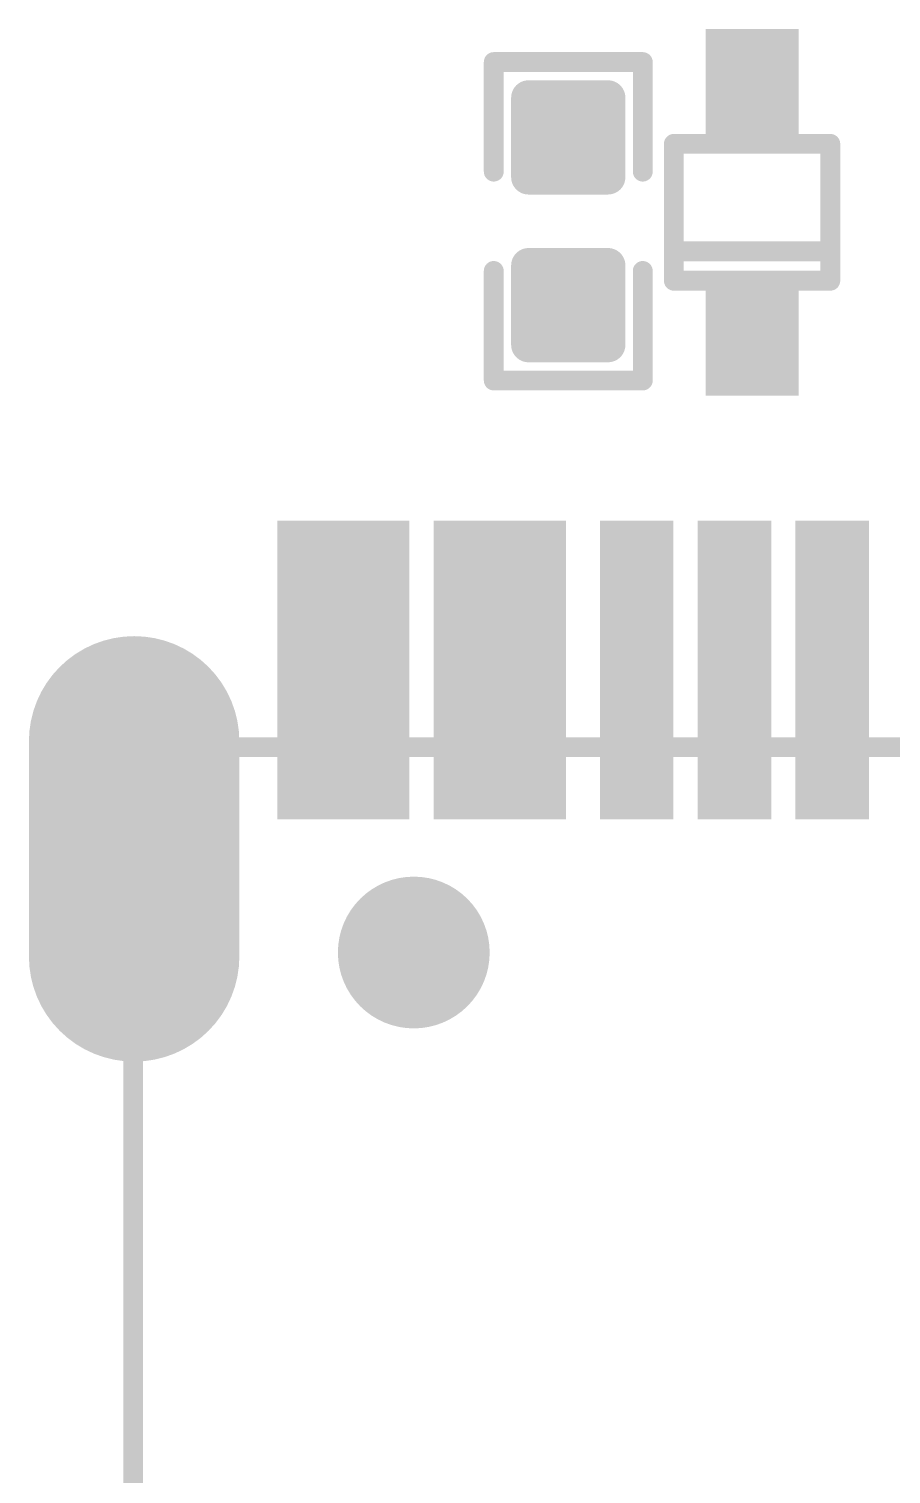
# Model space of a CAD drawing. Extents: x 18.8 to 58.3, y 22.4 to 94.7.
# Drawn here: x 26.04 to 30.45, y 28.58 to 35.97 of the extents above; entities that cross this region are included whole.
import ezdxf

# ---------------------------------------------------------------- set-up
doc = ezdxf.new("R2010")
doc.units = 0
doc.header["$MEASUREMENT"] = 0
doc.layers.get('0').update_dxf_attribs({"linetype": 'CONTINUOUS'})
doc.layers.add('SILKTOP_PHO', color=251, linetype='CONTINUOUS')
doc.layers.add('SOLDERTOP_PHO', color=7, linetype='CONTINUOUS')

# ---------------------------------------------------------------- blocks, each defined once
blk = doc.blocks.new('ROUND_33')
at = {"const_width": 0.0508}
blk.add_lwpolyline([(-0.0254, 0, 1), (0.0254, 0, 1)], format="xyb", close=True, dxfattribs=at)
blk = doc.blocks.new('RECTANGLE_228')
blk.add_solid([(0.238124, 0.27813), (0.238124, -0.27813), (-0.238124, 0.27813), (-0.238124, -0.27813)])
blk = doc.blocks.new('RECTANGLE_262')
blk.add_solid([(0.188086, 0.763142), (0.188086, -0.763142), (-0.188086, 0.763142), (-0.188086, -0.763142)])
blk = doc.blocks.new('OBLONG_264')
at = {"const_width": 1.076196}
blk.add_lwpolyline([(0, 0.550038), (0, -0.550038)], dxfattribs=at)
at = {"const_width": 0.538098}
for points in [[(-0.269048, 0.550038, 1), (0.269048, 0.550038, 1)], [(-0.269048, -0.550038, 1), (0.269048, -0.550038, 1)]]:
    blk.add_lwpolyline(points, format="xyb", close=True, dxfattribs=at)
blk = doc.blocks.new('ROUND_265')
at = {"const_width": 0.388112}
blk.add_lwpolyline([(-0.194056, 0, 1), (0.194056, 0, 1)], format="xyb", close=True, dxfattribs=at)
blk = doc.blocks.new('ROUND_158')
at = {"const_width": 0.0889}
blk.add_lwpolyline([(-0.04445, 0, 1), (0.04445, 0, 1)], format="xyb", close=True, dxfattribs=at)

msp = doc.modelspace()

# ---------------------------------------------------------------- linework, layer by layer
at = {"layer": 'SILKTOP_PHO', "const_width": 0.1016}
for points in [[(29.181044, 35.804348), (28.419044, 35.804348)], [(28.419044, 35.804348), (28.419044, 35.244024)], [(29.181044, 35.244024), (29.181044, 35.804348)], [(29.340048, 35.38601), (30.139894, 35.38601)], [(29.340048, 34.685986), (29.340048, 35.38601)], [(30.139894, 35.38601), (30.139894, 34.685986)], [(30.139894, 34.835846), (29.340048, 34.835846)], [(28.419044, 34.1757), (28.419044, 34.736024)], [(29.181044, 34.736024), (29.181044, 34.1757)], [(30.139894, 34.685986), (29.340048, 34.685986)], [(29.181044, 34.1757), (28.419044, 34.1757)], [(35.224974, 32.29991), (26.575004, 32.29991)], [(26.575004, 32.29991), (26.575004, 24.99995)]]:
    msp.add_lwpolyline(points, dxfattribs=at)
at = {"layer": 'SOLDERTOP_PHO', "const_width": 0.1778}
for points in [[(28.596844, 35.21583), (28.596844, 35.62223)], [(28.596844, 35.62223), (29.003244, 35.62223)], [(28.6004, 35.21583), (28.6004, 35.62223)], [(28.7782, 35.21583), (28.7782, 35.62223)], [(28.956, 35.21583), (28.956, 35.62223)], [(29.003244, 35.62223), (29.003244, 35.21583)], [(28.596844, 35.5346), (29.003244, 35.5346)], [(28.596844, 35.3568), (29.003244, 35.3568)], [(29.003244, 35.21583), (28.596844, 35.21583)], [(28.596844, 34.357818), (28.596844, 34.764218)], [(28.596844, 34.764218), (29.003244, 34.764218)], [(28.6004, 34.357818), (28.6004, 34.764218)], [(28.7782, 34.357818), (28.7782, 34.764218)], [(28.956, 34.357818), (28.956, 34.764218)], [(29.003244, 34.764218), (29.003244, 34.357818)], [(28.596844, 34.6456), (29.003244, 34.6456)], [(28.596844, 34.4678), (29.003244, 34.4678)], [(29.003244, 34.357818), (28.596844, 34.357818)]]:
    msp.add_lwpolyline(points, dxfattribs=at)

# ---------------------------------------------------------------- block references
at = {"layer": 'SILKTOP_PHO'}
for p in [(28.419044, 35.804348), (29.181044, 35.804348), (29.340048, 35.38601), (29.340048, 35.38601), (30.139894, 35.38601), (28.419044, 35.244024), (29.181044, 35.244024), (29.340048, 34.835846), (30.139894, 34.835846), (28.419044, 34.736024), (29.181044, 34.736024), (29.340048, 34.685986), (30.139894, 34.685986), (28.419044, 34.1757), (29.181044, 34.1757), (26.575004, 32.29991)]:
    msp.add_blockref('ROUND_33', p, dxfattribs=at)
at = {"layer": 'SOLDERTOP_PHO'}
for name, p in [('RECTANGLE_228', (29.740098, 35.69589)), ('ROUND_158', (28.596844, 35.62223)), ('ROUND_158', (28.6004, 35.62223)), ('ROUND_158', (28.7782, 35.62223)), ('ROUND_158', (28.956, 35.62223)), ('ROUND_158', (29.003244, 35.62223)), ('ROUND_158', (28.596844, 35.5346)), ('ROUND_158', (29.003244, 35.5346)), ('ROUND_158', (28.596844, 35.3568)), ('ROUND_158', (29.003244, 35.3568)), ('ROUND_158', (28.596844, 35.21583)), ('ROUND_158', (28.596844, 35.21583)), ('ROUND_158', (28.6004, 35.21583)), ('ROUND_158', (28.7782, 35.21583)), ('ROUND_158', (28.956, 35.21583)), ('ROUND_158', (29.003244, 35.21583)), ('ROUND_158', (28.596844, 34.764218)), ('ROUND_158', (28.6004, 34.764218)), ('ROUND_158', (28.7782, 34.764218)), ('ROUND_158', (28.956, 34.764218)), ('ROUND_158', (29.003244, 34.764218)), ('ROUND_158', (28.596844, 34.6456)), ('ROUND_158', (29.003244, 34.6456)), ('RECTANGLE_228', (29.740098, 34.375852)), ('ROUND_158', (28.596844, 34.4678)), ('ROUND_158', (29.003244, 34.4678)), ('ROUND_158', (28.596844, 34.357818)), ('ROUND_158', (28.596844, 34.357818)), ('ROUND_158', (28.6004, 34.357818)), ('ROUND_158', (28.7782, 34.357818)), ('ROUND_158', (28.956, 34.357818)), ('ROUND_158', (29.003244, 34.357818)), ('RECTANGLE_262', (27.500072, 32.69488)), ('RECTANGLE_262', (27.800046, 32.69488)), ('RECTANGLE_262', (28.299918, 32.69488)), ('RECTANGLE_262', (28.599892, 32.69488)), ('RECTANGLE_262', (29.150056, 32.69488)), ('RECTANGLE_262', (29.649928, 32.69488)), ('RECTANGLE_262', (30.150054, 32.69488)), ('OBLONG_264', (26.580084, 31.779972)), ('ROUND_265', (28.010104, 31.249874))]:
    msp.add_blockref(name, p, dxfattribs=at)

doc.saveas('drawing.dxf')
